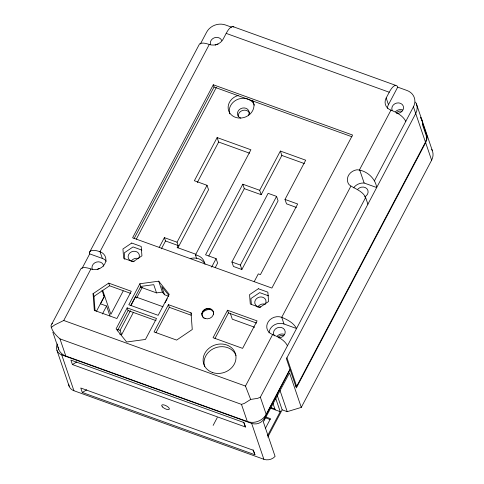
<?xml version="1.0" encoding="UTF-8"?>
<svg xmlns="http://www.w3.org/2000/svg" width="484" height="484" viewBox="0 0 484 484"><rect width="100%" height="100%" fill="white"/><g stroke="black" fill="none" stroke-linecap="round" stroke-linejoin="round"><path stroke-width="0.73" d="M420.777 117.685L421.788 119.651L422.514 122.815L422.399 124.461L426.755 137.268L426.64 138.914L425.466 142.114L296.674 386.359L295.409 385.905M57.415 343.985A9.523 8.282 -18.8 0 0 61.716 354.875L251.656 423.385A9.523 8.282 -18.8 0 0 264.234 418.581L290.091 369.534L296.347 387.902L425.654 142.671L426.827 139.471L427.063 136.173L422.514 122.815M82.026 268.469L89.715 253.882L89.552 252.309L90.26 251.148L91.791 250.488A14.078 5.118 27.8 0 1 99.994 251.734L100.109 251.759A10.473 9.105 -18.8 0 1 104.847 263.744A10.473 9.105 -18.8 0 1 91.01 269.019L90.907 268.971A14.078 5.118 27.8 0 0 82.703 267.725L81.173 268.384L80.465 269.546L50.971 325.671C51.77 331.086 55.999 335.4 59.974 338.873L241.48 404.376L244.384 403.408L250.67 399.445L257.724 398.332L260.35 397.176L365.632 197.514C362.534 190.678 354.524 188.869 349.121 184.725A10.473 9.111 -18.8 0 1 357.004 169.775C366.249 170.277 375.36 178.021 376.691 187.538L364.131 183.006L361.548 183.133A10.473 9.111 -18.8 0 0 353.641 187.834M387.363 108.349A10.473 9.111 -18.8 0 1 388.398 104.792L397.709 87.132L396.91 85.801L232.701 26.517L231.255 26.989A14.103 4.719 -70.2 0 0 226.185 33.384L223.136 39.168A10.473 9.111 -18.8 0 1 209.294 44.449C206.214 43.548 202.614 42.205 199.559 43.869L89.552 252.309M200.394 43.977L206.62 32.18A14.284 12.421 -18.8 0 1 225.49 24.98L231.842 27.273M51.189 327.462L54.698 324.933L63.743 320.481L90.907 268.971M209.294 44.449L99.994 251.734L102.384 258.438A10.473 9.105 -18.8 0 1 106.419 261.269M213.287 84.773L132.598 237.795L271.893 288.065L352.582 135.042L213.287 84.773L214.043 86.999L134.062 238.685M96.504 311.188L104.169 296.65L102.009 290.303M136.337 239.126L216.294 87.489M102.396 314.001L106.601 306.027L100.484 303.819L104.623 295.972L103.243 295.476M123.202 290.957L110.872 314.34L102.668 290.237M127.171 307.878L116.1 328.866L126.633 342.006L145.442 339.453L156.507 318.466L127.171 307.878L128.078 310.546L117.358 330.887M139.894 283.745L128.829 304.738L158.165 315.326L169.231 294.332L158.704 281.192L139.894 283.745L140.802 286.419L130.795 305.404M159.2 247.439L164.372 237.632L177.035 242.2L178.172 245.539L177.138 247.499L196.135 254.354M196.558 258.317L195.421 254.977L250.9 149.762L217.128 137.577L194.374 180.738L207.037 185.305L208.55 189.758L177.87 247.947M131.025 305.434L135.556 296.843L162.993 306.741M161.372 248.818L165.51 240.971L164.372 237.632M197.291 182.535L218.647 142.03L217.128 137.577M136.573 298.12L142.199 287.448M119.687 334.081L121.587 334.765L120.074 330.312L130.42 310.698M121.587 334.765L133.312 312.531M177.035 242.2L207.037 185.305M165.104 302.742L167.216 298.737M168.432 304.666L154.051 331.939L176.636 340.089L192.263 329.501L191.011 312.821L168.432 304.666L169.339 307.34L156.011 332.617M242.793 184.198L244.305 188.651L261.172 194.689L259.678 190.291L242.793 184.198L205.549 254.826L216.1 258.631L217.618 263.084L215.205 267.664M208.822 255.945L244.305 188.651M211.623 267.132L216.1 258.631M259.678 190.291L280.363 151.056L305.688 160.198L285.003 199.432L286.498 203.831L296.365 207.424M261.172 194.689L281.863 155.455L280.363 151.056M231.909 262.001L268.118 193.34L276.558 196.383L278.076 200.836L241.867 269.503L233.427 266.454L231.909 262.001L240.354 265.05L241.867 269.503M240.354 265.05L276.558 196.383M227.541 310.238L213.063 337.705L242.605 348.371L257.089 320.904L227.541 310.238L228.454 312.912L215.005 338.413M254.179 281.712L258.317 273.865L260.422 274.628L297.666 204L285.003 199.432M213.135 425.412L217.274 417.565M405.804 121.333C402.845 115.585 396.608 112.427 390.86 110.092A10.473 9.111 -18.8 0 1 386.123 98.113L389.239 92.232A14.103 4.713 -70.2 0 1 394.303 85.831L395.749 85.359M250.67 399.445L245.467 386.063L272.625 334.565C278.324 336.924 284.531 340.04 287.46 345.764M350.803 186.304L281.73 317.298L283.993 323.996M390.975 110.122L359.588 169.648L364.131 183.006M374.416 180.859L413.451 106.825A14.284 12.421 -18.8 0 0 406.996 90.484L397.709 87.132M58.013 346.822A14.284 12.421 -18.8 0 0 65.812 356.018L247.318 421.522A14.284 12.421 -18.8 0 0 266.188 414.316L289.976 369.195L286.419 358.735L415.726 113.504A14.284 12.421 -18.8 0 0 415.526 102.1M68.68 384.169A9.523 8.282 -18.8 0 0 73.925 390.727L263.871 459.28A9.523 8.282 -18.8 0 0 275.094 456.406L263.344 421.897L289.535 372.886L301.278 407.395L287.224 411.66L282.16 409.833L277.12 395.047M265.335 428.473L270.508 418.666L266.285 417.141M267.579 435.648L280.23 411.666L275.686 398.326M267.791 437.076L282.16 409.833M301.278 407.395L431.625 160.204A14.284 12.421 -18.8 0 0 431.752 149.362M51.752 323.996L52.635 323.264M93.067 293.703L108.7 283.116L131.285 291.265L116.904 318.532L94.32 310.383L93.067 293.703L93.981 296.371L95.07 310.879M93.981 296.371L109.608 285.784L130.783 293.425M72.418 364.555L245.485 427.009L243.966 422.556L70.9 360.102L72.418 364.555L76.853 361.917M82.292 392.464L254.935 454.766L253.416 450.314L80.774 388.011L82.292 392.464L86.721 389.826M140.802 286.419L153.737 284.665L156.538 292.899L162.412 292.1L164.524 294.732L168.777 296.268M195.421 254.977L197.666 255.479A13.092 11.386 -18.8 0 1 204.792 263.762M226.185 33.384L389.239 92.232M214.043 86.999L351.916 136.754M281.863 155.455L304.375 163.574M218.647 142.03L249.599 153.198M165.51 240.971L178.172 245.539M141.86 250.113L133.046 246.931L124.267 252.866L124.763 259.345M268.499 295.815L259.678 292.632L250.9 298.561L251.341 304.321M89.715 253.882L102.269 258.414M228.454 312.912L256.593 323.07M254.681 327.269L232.29 319.186L230.245 313.178M140.191 287L156.538 292.899M169.339 307.34L191.216 315.235M128.078 310.546L156.017 320.632M117.539 329.398L120.074 330.312M63.743 320.481L245.467 386.063M270.671 407.486L274.876 408.998M270.955 408.321L280.23 411.666M265.256 417.746L270.181 419.525M232.701 26.517L233.869 26.965M272.625 334.565L270.368 333.416A10.46 9.093 -18.8 0 1 268.402 321.545A10.46 9.093 -18.8 0 1 281.507 317.238C287.284 319.591 293.576 322.749 296.553 328.527L283.781 323.917A10.46 9.093 -18.8 0 0 269.031 332.889M168.734 295.252L161.716 286.492L164.524 294.732M420.741 117.533L421.927 120.268M243.585 422.09L245.485 427.009M253.035 449.848L254.935 454.766M416.403 103.842L421.691 119.379M421.788 119.651L432.303 150.542M413.451 106.825L425.466 142.114M425.654 142.671L431.625 160.204M386.19 98.016L388.464 104.695M365.632 197.514L367.907 204.194M286.933 357.755L296.674 386.359M280.03 390.534L287.224 411.66M272.934 403.281L275.16 409.833M260.35 397.176L266.188 414.316M264.234 418.581L264.706 419.967M251.656 423.385L263.871 459.28M241.48 404.376L247.318 421.522M191.011 312.821L191.464 314.152M158.704 281.192L162.412 292.1M108.7 283.116L109.608 285.784M106.601 306.027L109.983 315.961M59.974 338.873L65.812 356.018M61.716 354.875L73.925 390.727M52.835 332.193L58.673 349.339M56.961 350.422L69.164 386.274M395.531 111.713A5.953 5.173 -18.8 0 1 402.543 109.916M215.174 45.218A5.953 5.173 -18.8 0 1 218.054 44.117M210.619 44.758A5.953 5.173 -18.8 0 1 214.273 37.825A5.953 5.173 -18.8 0 1 221.739 40.517M392.125 110.261A5.953 5.173 -18.8 0 1 396.777 103.032A5.953 5.173 -18.8 0 1 403.559 107.793A5.953 5.173 -18.8 0 1 396.553 113.371M131.896 260.319A5.711 4.967 -18.8 0 1 138.63 258.595M257.718 307.177A5.711 4.967 -18.8 0 1 265.262 304.297M97.266 269.376A5.953 5.173 -18.8 0 1 99.71 268.547M92.275 269.195A5.953 5.173 -18.8 0 1 96.673 262.019A5.953 5.173 -18.8 0 1 103.697 266.267M274.464 335.872A5.953 5.173 -18.8 0 1 277.278 327.825A5.953 5.173 -18.8 0 1 285.173 331.473A5.953 5.173 -18.8 0 1 278.717 337.838M134.147 261.281A5.711 4.967 -18.8 0 1 128.151 256.181A5.711 4.967 -18.8 0 1 135.326 251.335A5.711 4.967 -18.8 0 1 138.829 258.117M260.779 306.983A5.711 4.967 -18.8 0 1 254.784 301.883A5.711 4.967 -18.8 0 1 261.959 297.037A5.711 4.967 -18.8 0 1 265.462 303.819M201.846 313.82A7.617 6.625 -18.8 0 1 211.913 309.978M203.982 318.272A5.953 5.173 -18.8 0 1 205.942 309.216A5.953 5.173 -18.8 0 1 213.607 314.6M277.187 336.144A5.953 5.173 -18.8 0 1 284.205 334.347M204.684 366.751A16.668 14.49 -18.8 0 1 215.483 347.796A16.668 14.49 -18.8 0 1 236.035 355.462M238.219 116.22A5.953 5.173 -18.8 0 1 242.92 110.364A5.953 5.173 -18.8 0 1 249.641 113.292M252.63 100.503A13.092 11.386 -18.8 0 1 245.866 116.844A13.092 11.386 -18.8 0 1 228.714 110.903A13.092 11.386 -18.8 0 1 238.164 95.487M229.706 113.819A13.092 11.386 -18.8 0 1 238.4 99.111A13.092 11.386 -18.8 0 1 254.415 105.185M240.736 118.096A5.953 5.173 -18.8 0 1 238.043 111.284A5.953 5.173 -18.8 0 1 245.908 108.283A5.953 5.173 -18.8 0 1 248.601 115.095M357.827 189.177A5.953 5.173 -18.8 0 1 366.981 188.814A5.953 5.173 -18.8 0 1 364.634 196.897M190.23 258.589A13.092 11.386 -18.8 0 1 195.603 258.105L198.803 258.819A13.092 11.386 -18.8 0 1 205.047 264.264M396.771 112.584A4.283 3.727 -18.8 0 1 401.823 111.29M278.427 337.015A4.283 3.727 -18.8 0 1 283.479 335.721M131.721 243.035L122.936 248.97L123.656 258.329L133.154 261.753L141.933 255.824L141.213 246.465L131.721 243.035M258.353 288.736L249.569 294.665L250.288 304.025L259.787 307.455L268.566 301.52L267.846 292.161L258.353 288.736M205.107 318.49A5.953 5.173 -18.8 0 0 213.553 312.779A5.953 5.173 -18.8 0 0 204.417 309.482A5.953 5.173 -18.8 0 0 205.107 318.49M212.319 372.462A16.668 14.49 -18.8 0 0 235.974 356.484A16.668 14.49 -18.8 0 0 210.383 347.246A16.668 14.49 -18.8 0 0 212.319 372.462M162.57 406.996A4.283 1.561 27.8 0 0 169.146 409.373A4.283 1.561 27.8 0 0 164.832 405.181A4.283 1.561 27.8 0 0 162.57 406.996"/></g></svg>
